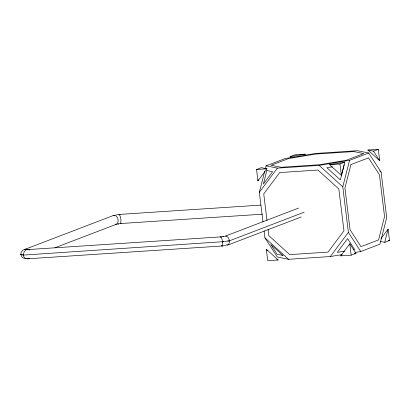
<?xml version="1.0" encoding="UTF-8"?>
<svg xmlns="http://www.w3.org/2000/svg" width="410" height="410" viewBox="0 0 410 410"><rect width="100%" height="100%" fill="white"/><g stroke="black" fill="none" stroke-linecap="round" stroke-linejoin="round"><path stroke-width="0.61" d="M220.759 237.2L221.108 236.862L221.349 237.159L222.128 239.619L222.686 244.181L222.43 245.969L27.306 258.818C20.341 258.29 23.729 247.389 29.833 249.772M23.293 255.092L22.734 255.128L223.993 241.633L222.522 241.972M257.936 180.892L256.537 169.494L261.329 167.664L266.971 168.807L257.936 180.892L258.244 179.688M262.989 222.046L259.335 192.29L264.701 171.37M265.332 168.905L266.121 165.83L285.278 158.496L315.72 153.458L357.443 150.711L368.723 153.002L381.105 172.128L386.702 217.71L379.921 244.17L360.759 251.504L355.168 252.427M341.381 175.398L344.774 162.165L329.553 164.687L341.381 175.398L339.982 164L344.774 162.165M344.226 164.851L340.361 179.923L326.883 167.726L332.459 166.803M360.759 251.504L348.377 232.378L342.78 186.791L349.566 160.336L368.723 153.002M380.321 241.444L384.708 242.336L388.101 229.108L380.952 238.671M119.038 214.758L119.187 214.435L260.837 205.108M259.335 192.29L277.401 168.12L319.123 165.373L349.566 160.336M304.164 155.651L305.291 154.145L294.862 154.831L290.07 156.666L290.757 157.727M264.081 230.907L264.932 237.872L277.314 256.998L288.594 259.289L330.316 256.542L348.377 232.378M340.746 255.855L349.776 243.776L355.967 253.334L351.175 255.169L340.746 255.855L341.966 255.655M113.216 215.721C117.439 213.692 120.027 222.215 116.445 224.234L54.996 247.748M226.258 244.975C231.445 245.8 229.749 235.437 225.177 236.17L298.557 208.085M113.862 215.317L24.251 249.608C18.686 251.033 20.597 259.402 26.184 258.392M25.497 249.295L25.589 249.254A4.628 3.659 -88.1 0 1 26.547 249.203M367.878 150.024L373.515 151.167L378.307 149.337L379.706 160.73L367.878 150.024L378.307 149.337M304.123 212.231L229.113 240.936L227.371 241.075L229.369 240.839M227.76 245.088L301.242 216.967M384.708 242.336L389.5 240.506L388.101 229.108M27.296 249.659L27.414 249.628A4.628 4.597 -21.8 0 1 29.792 249.941M24.251 249.608L27.065 249.213L29.248 249.864M118.726 214.543L115.845 215.045M222.891 245.862L225.777 245.359M119.371 214.425L119.443 214.409A4.628 2.783 77.9 0 1 120.197 214.579M222.43 245.969L222.174 245.995A4.628 2.783 77.9 0 1 221.421 245.821M116.963 224.162L118.639 223.891M222.978 236.508L224.654 236.242M118.244 223.962L120.017 223.65M221.605 236.754L223.373 236.437M290.07 156.666L305.291 154.145M344.707 251.125L337.271 252.355L347.562 238.589L354.614 249.485L353.379 249.69M330.316 256.542L342.119 254.589M354.143 253.641L355.967 253.334M116.445 224.234L115.64 224.342L115.671 223.993M27.306 258.818L28.536 258.736A4.628 4.597 -21.8 0 0 29.71 258.443M256.537 169.494L266.971 168.807M329.553 164.687L339.982 164M262.513 214.189L120.509 223.537L120.268 223.24M27.419 249.618L221.108 236.862A4.628 2.783 77.9 0 0 220.339 237M388.275 240.583L389.5 240.506M278.164 259.976L267.73 260.663L266.331 249.27L278.164 259.976L276.909 259.725M119.187 214.435C120.863 216.557 121.406 221.215 120.56 223.527A4.628 2.783 77.9 0 0 121.278 223.404M266.121 165.83L277.401 168.12M379.686 170.842L381.105 172.128M319.123 165.373L342.78 186.791M264.932 237.872L288.594 259.289M221.989 245.682L222.23 245.979M373.515 151.167L379.706 160.73M266.331 249.27L267.366 250.864M225.987 236.088L225.951 236.406M227.027 244.888L227.099 245.18M114.523 215.224L114.595 215.516M349.776 243.776L351.175 255.169M267.007 220.508L263.743 193.899L279.687 172.569L317.955 170.047L338.839 188.954L343.975 230.763L328.031 252.099L289.762 254.62L268.873 235.709L268.099 229.374M22.524 254.595A4.054 0.482 -7 0 1 23.375 254.769M224.454 241.526A4.054 0.482 -7 0 1 226.75 241.147M266.854 170.524L263.394 184.023L272.609 171.693L266.854 170.524M350.919 164.589L344.928 187.949L350.063 229.754L360.99 246.641L378.568 239.917L384.554 216.557L379.419 174.747L368.493 157.865L350.919 164.589M20.756 254.579L20.5 254.677L22.104 254.589L20.756 254.579M288.66 158.526L271.087 165.25L281.045 167.275L319.308 164.753L346.183 160.305L363.757 153.581L353.799 151.556L315.536 154.078L288.66 158.526M282.89 255.42L277.134 254.251L270.82 244.493L282.89 255.42"/></g></svg>
